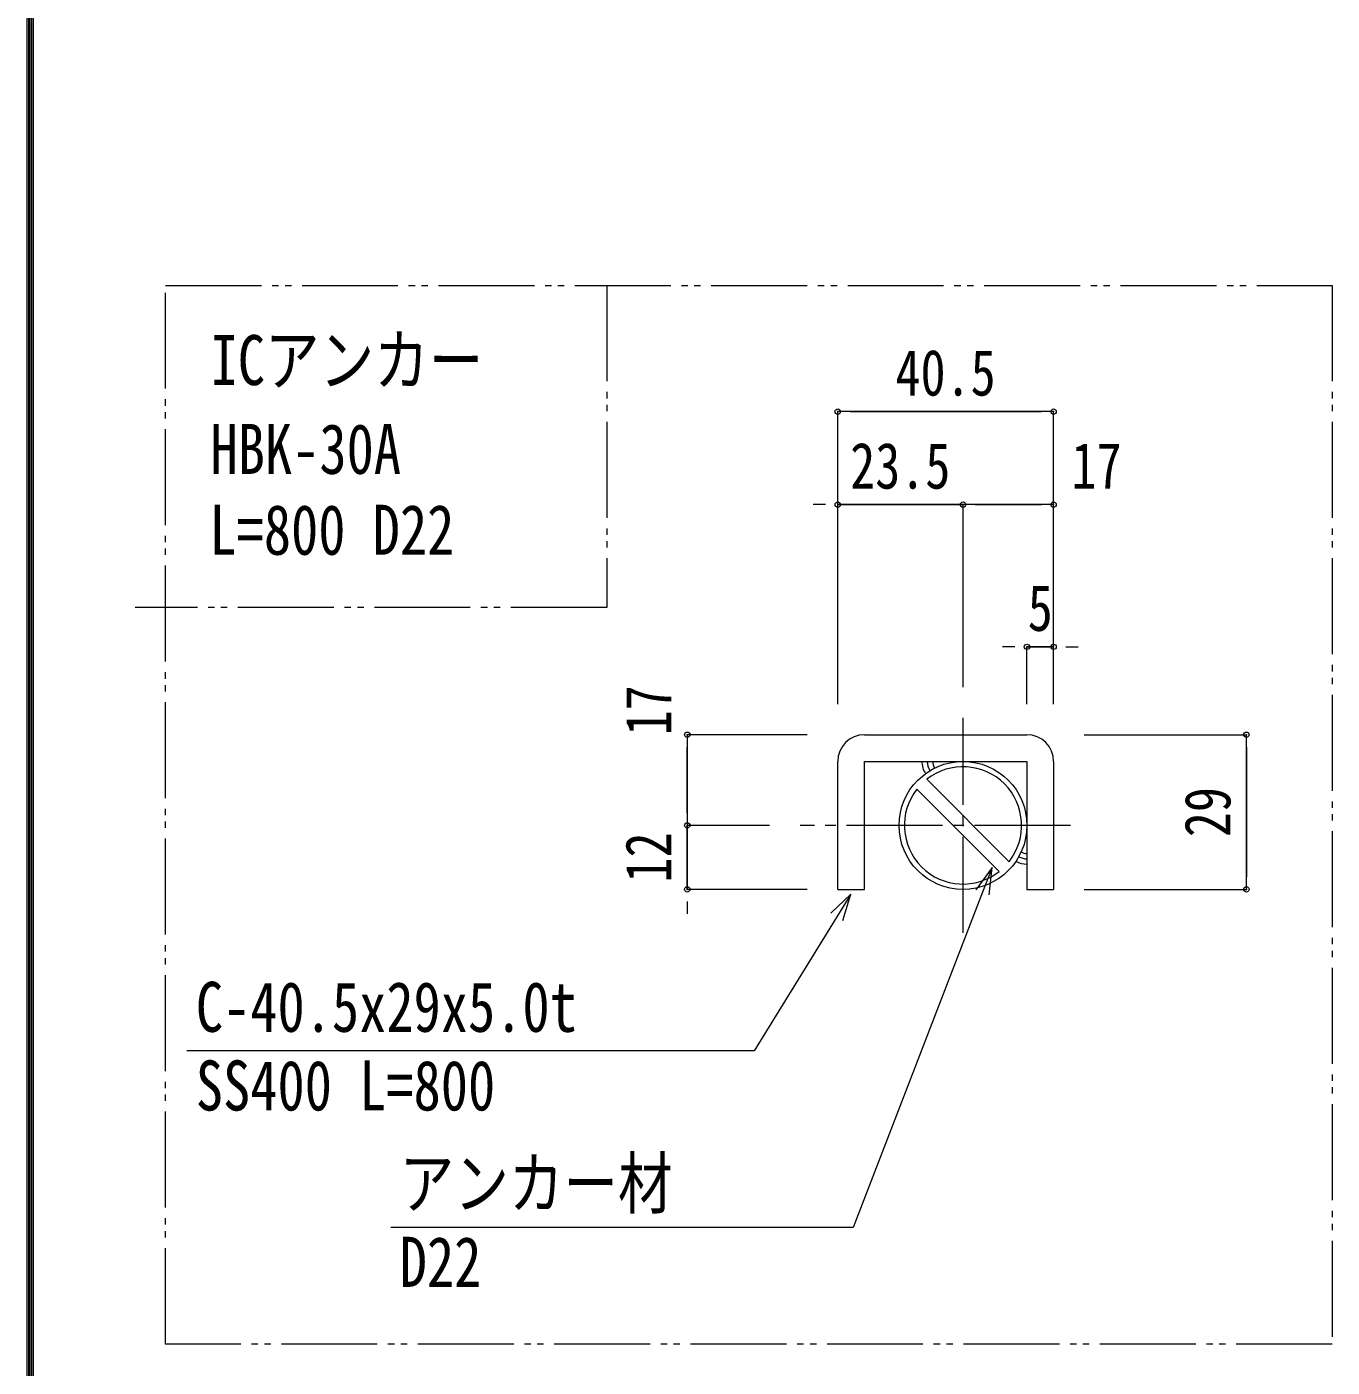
# Model space of a CAD drawing. Units: millimetres at full size, with parts at other scales. Extents: x -1601 to 2776, y -1131 to 1131.
# Drawn here: x -1601 to -1111, y -333 to 170 of the extents above; entities that cross this region are included whole.
import ezdxf
from ezdxf.enums import TextEntityAlignment as Align

# ---------------------------------------------------------------- set-up
doc = ezdxf.new("R2010")
doc.units = ezdxf.units.MM
doc.header["$LTSCALE"] = 4
doc.header["$PDMODE"] = 32
doc.header["$PDSIZE"] = 2
doc.linetypes.add('CHAIN2', pattern=[12, 9, -1, 1, -1])
doc.linetypes.add('DOUBLE_CHAIN2', pattern=[12.8, 9, -1, 0.6, -0.6, 0.6, -1])
for name, color, linetype, lineweight in [('0-0_0', 7, 'Continuous', 18), ('0-1_1手摺寸法', 3, 'Continuous', 18), ('0-2_2A', 1, 'DOUBLE_CHAIN2', 18), ('0-6_3中心線', 2, 'CHAIN2', 18), ('0-7_41ｱﾙﾐ', 6, 'Continuous', 18), ('1-1_WAKU', 7, 'Continuous', 18), ('1-2_アンカー', 4, 'Continuous', 9)]:
    doc.layers.add(name, color=color, linetype=linetype, lineweight=lineweight)
doc.styles.add('ＭＳ ゴシック', font='')
doc.styles.get('ＭＳ ゴシック').set_extended_font_data('MS Gothic')

msp = doc.modelspace()

# ---------------------------------------------------------------- linework, layer by layer
at = {"layer": '0-0_0'}
for points in [[(-1238.862, -145.437), (-1242.469, -154.764), (-1291.087, -280.455), (-1464.571, -280.455)], [(-1239.97, -155.73), (-1238.862, -145.437), (-1244.968, -153.797)], [(-1291.884, -155.492), (-1297.143, -163.997), (-1328.239, -214.294), (-1541.096, -214.294)], [(-1294.864, -165.406), (-1291.884, -155.492), (-1299.422, -162.588)]]:
    msp.add_lwpolyline(points, dxfattribs=at)
at = {"layer": '0-1_1手摺寸法'}
for p, q in [((-1296.805, -84.168), (-1296.805, 25.568)), ((-1215.805, 25.568), (-1296.805, 25.568)), ((-1292.205, 25.568), (-1220.405, 25.568)), ((-1215.805, -84.168), (-1215.805, 25.568)), ((-1301.405, -9.339), (-1306.005, -9.339)), ((-1296.805, -84.168), (-1296.805, -9.339)), ((-1249.805, -77.861), (-1249.805, -9.339)), ((-1215.805, -9.339), (-1249.805, -9.339)), ((-1249.805, -77.861), (-1249.805, -9.339)), ((-1245.205, -9.339), (-1220.405, -9.339)), ((-1245.205, -9.339), (-1240.605, -9.339)), ((-1215.805, -84.168), (-1215.805, -9.339)), ((-1230.405, -62.701), (-1235.005, -62.701)), ((-1225.805, -84.168), (-1225.805, -62.701)), ((-1215.805, -84.168), (-1215.805, -62.701)), ((-1211.205, -62.701), (-1206.605, -62.701)), ((-1308.305, -95.668), (-1353.31, -95.668)), ((-1353.31, -95.668), (-1353.31, -129.668)), ((-1353.31, -125.068), (-1353.31, -100.268)), ((-1204.305, -95.668), (-1143.428, -95.668)), ((-1143.428, -153.668), (-1143.428, -95.668)), ((-1143.428, -100.268), (-1143.428, -149.068)), ((-1353.31, -125.068), (-1353.31, -120.468)), ((-1322.379, -129.668), (-1353.31, -129.668)), ((-1322.379, -129.668), (-1353.31, -129.668)), ((-1308.305, -153.668), (-1353.31, -153.668)), ((-1204.305, -153.668), (-1143.428, -153.668)), ((-1353.31, -158.268), (-1353.31, -162.868))]:
    msp.add_line(p, q, dxfattribs=at)
for points in [[(-1249.805, -9.339), (-1296.805, -9.339), (-1249.805, -9.339)], [(-1215.805, -62.701), (-1225.805, -62.701), (-1215.805, -62.701)], [(-1353.31, -129.668), (-1353.31, -153.668), (-1353.31, -129.668)]]:
    msp.add_lwpolyline(points, dxfattribs=at)
for centre, radius, start, end in [((-1256.915, -105.668), 8.327, 180, 213.214), ((-1256.915, -105.668), 6.327, 180, 213.117), ((-1256.915, -105.668), 4.327, 180, 215.15), ((-1225.805, -135.882), 4.327, 239.984, 270), ((-1225.805, -135.882), 8.327, 240.328, 270), ((-1225.805, -135.882), 6.327, 240.966, 270)]:
    msp.add_arc(centre, radius, start, end, dxfattribs=at)
for p in [(-1296.805, 25.568), (-1215.805, 25.568), (-1296.805, -9.339), (-1249.805, -9.339), (-1215.805, -9.339), (-1225.805, -62.701), (-1215.805, -62.701), (-1353.31, -95.668), (-1143.428, -95.668), (-1353.31, -129.668), (-1353.31, -153.668), (-1143.428, -153.668)]:
    msp.add_point(p, dxfattribs=at)
at = {"layer": '0-2_2A'}
for p, q in [((-1383.534, 72.915), (-1383.534, -47.88)), ((-1383.534, -47.88), (-1560.498, -47.88))]:
    msp.add_line(p, q, dxfattribs=at)
msp.add_lwpolyline([(-1111.231, -324.234), (-1549.076, -324.234), (-1549.076, 72.915), (-1111.231, 72.915)], close=True, dxfattribs=at)
at = {"layer": '0-6_3中心線'}
for p, q in [((-1249.805, -169.975), (-1249.805, -89.361)), ((-1209.498, -129.668), (-1310.879, -129.668))]:
    msp.add_line(p, q, dxfattribs=at)
at = {"layer": '0-7_41ｱﾙﾐ'}
for p, q in [((-1232.524, -143.288), (-1263.425, -112.387)), ((-1236.185, -146.949), (-1267.086, -116.048))]:
    msp.add_line(p, q, dxfattribs=at)
msp.add_circle((-1249.805, -129.668), 24, dxfattribs=at)
for start, end in [(321.756, 128.244), (141.756, 308.244)]:
    msp.add_arc((-1249.805, -129.668), 22.003, start, end, dxfattribs=at)
at = {"layer": '1-1_WAKU'}
for p, q in [((-1601.2, 1131.2), (-1601.2, -1131.2)), ((-1600.6, 1130.6), (-1600.6, -1130.6)), ((-1600, 1130), (-1600, -1130)), ((-1599.4, 1129.4), (-1599.4, -1129.4)), ((-1598.8, 1128.8), (-1598.8, -1128.8))]:
    msp.add_line(p, q, dxfattribs=at)
at = {"layer": '1-2_アンカー'}
for p, q in [((-1286.805, -95.668), (-1225.805, -95.668)), ((-1296.805, -153.668), (-1296.805, -105.668)), ((-1286.805, -153.668), (-1286.805, -105.668)), ((-1286.805, -105.668), (-1225.805, -105.668)), ((-1263.805, -105.668), (-1225.805, -105.668)), ((-1225.805, -105.668), (-1225.805, -153.668)), ((-1215.805, -105.668), (-1215.805, -153.668)), ((-1296.805, -153.668), (-1286.805, -153.668)), ((-1225.805, -153.668), (-1215.805, -153.668))]:
    msp.add_line(p, q, dxfattribs=at)
for centre, start, end in [((-1286.805, -105.668), 90, 180), ((-1225.805, -105.668), 0, 90)]:
    msp.add_arc(centre, 10, start, end, dxfattribs=at)

# ---------------------------------------------------------------- texts
at = {"layer": '0-0_0', "style": 'ＭＳ ゴシック', "width": 0.8}
for s, p in [('ICアンカー ', (-1532.236, 29.888)), ('HBK-30A', (-1532.236, -3.446)), ('L=800 D22', (-1532.663, -33.78)), ('C-40.5x29x5.0t', (-1537.752, -212.746)), ('SS400 L=800', (-1537.752, -242.247)), ('アンカー材', (-1461.227, -278.906)), ('D22', (-1461.227, -308.408))]:
    msp.add_text(s, height=18.77, dxfattribs=at).set_placement(p, align=Align.BOTTOM_LEFT)
at = {"layer": '0-1_1手摺寸法', "color": 7, "style": 'ＭＳ ゴシック', "width": 0.8}
for s, p in [('40.5', (-1275.147, 26.387)), ('23.5', (-1292.147, -8.52)), ('17', (-1209.08, -8.52)), ('5', (-1225.516, -61.882))]:
    msp.add_text(s, height=17.27, dxfattribs=at).set_placement(p, align=Align.BOTTOM_LEFT)
for s, p in [('17', (-1354.129, -95.889)), ('29', (-1144.247, -134.089)), ('12', (-1354.129, -151.089))]:
    msp.add_text(s, height=17.27, rotation=90, dxfattribs=at).set_placement(p, align=Align.BOTTOM_LEFT)

doc.saveas('drawing.dxf')
